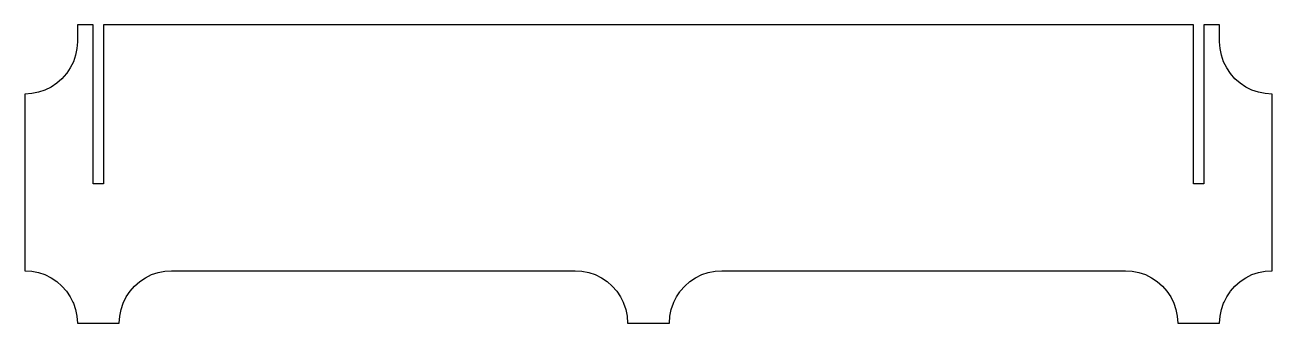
# Model space of a CAD drawing. Header units: millimetres. Extents: x 40429 to 40806, y 25646 to 25737.
import ezdxf

# ---------------------------------------------------------------- set-up
doc = ezdxf.new("R2010")
doc.units = ezdxf.units.MM
doc.layers.add('Layer3', color=31, linetype='Continuous')

msp = doc.modelspace()

# ---------------------------------------------------------------- linework, layer by layer
at = {"layer": 'Layer3'}
msp.add_lwpolyline([(40782.53, 25736.72), (40452.33, 25736.72), (40452.33, 25688.56), (40449.15, 25688.56), (40449.15, 25736.72), (40444.39, 25736.72), (40444.39, 25731.64), (40444.25, 25729.56), (40443.85, 25727.53), (40443.18, 25725.56), (40442.26, 25723.7), (40441.21, 25722.13), (40441.11, 25721.97), (40439.74, 25720.41), (40438.18, 25719.04), (40436.45, 25717.89), (40434.59, 25716.97), (40432.62, 25716.3), (40430.59, 25715.9), (40428.51, 25715.76), (40428.51, 25662.27), (40430.59, 25662.14), (40432.62, 25661.73), (40434.59, 25661.06), (40436.45, 25660.15), (40438.18, 25658.99), (40439.74, 25657.62), (40441.11, 25656.06), (40442.26, 25654.34), (40443.04, 25652.75), (40443.18, 25652.47), (40443.85, 25650.51), (40444.25, 25648.47), (40444.39, 25646.4), (40457.09, 25646.4), (40457.22, 25648.47), (40457.63, 25650.51), (40458.3, 25652.47), (40459.22, 25654.34), (40460.37, 25656.06), (40461.74, 25657.62), (40463.3, 25658.99), (40465.03, 25660.15), (40466.89, 25661.06), (40468.85, 25661.73), (40470.89, 25662.14), (40472.96, 25662.27), (40595.2, 25662.27), (40597.27, 25662.14), (40599.31, 25661.73), (40601.28, 25661.06), (40603.14, 25660.15), (40604.87, 25658.99), (40606.43, 25657.62), (40607.8, 25656.06), (40608.95, 25654.34), (40609.73, 25652.75), (40609.87, 25652.47), (40610.54, 25650.51), (40610.94, 25648.47), (40611.08, 25646.4), (40623.78, 25646.4), (40623.91, 25648.47), (40624.32, 25650.51), (40624.98, 25652.47), (40625.12, 25652.75), (40625.9, 25654.34), (40626.95, 25655.9), (40627.06, 25656.06), (40628.43, 25657.62), (40629.99, 25658.99), (40631.71, 25660.15), (40633.58, 25661.06), (40635.54, 25661.73), (40637.58, 25662.14), (40639.65, 25662.27), (40761.89, 25662.27), (40763.96, 25662.14), (40766, 25661.73), (40767.96, 25661.06), (40769.83, 25660.15), (40771.55, 25658.99), (40773.11, 25657.62), (40774.48, 25656.06), (40775.64, 25654.34), (40776.56, 25652.47), (40777.22, 25650.51), (40777.63, 25648.47), (40777.76, 25646.4), (40790.46, 25646.4), (40790.6, 25648.47), (40791, 25650.51), (40791.67, 25652.47), (40791.81, 25652.75), (40792.59, 25654.34), (40793.64, 25655.9), (40793.74, 25656.06), (40795.11, 25657.62), (40796.67, 25658.99), (40798.4, 25660.15), (40800.26, 25661.06), (40802.23, 25661.73), (40804.27, 25662.14), (40806.34, 25662.27), (40806.34, 25715.76), (40804.27, 25715.9), (40802.23, 25716.3), (40800.26, 25716.97), (40798.4, 25717.89), (40796.67, 25719.04), (40795.11, 25720.41), (40793.74, 25721.97), (40792.59, 25723.7), (40791.67, 25725.56), (40791, 25727.53), (40790.6, 25729.56), (40790.46, 25731.64), (40790.46, 25736.72), (40785.7, 25736.72), (40785.7, 25688.56), (40782.53, 25688.56)], close=True, dxfattribs=at)

doc.saveas('drawing.dxf')
